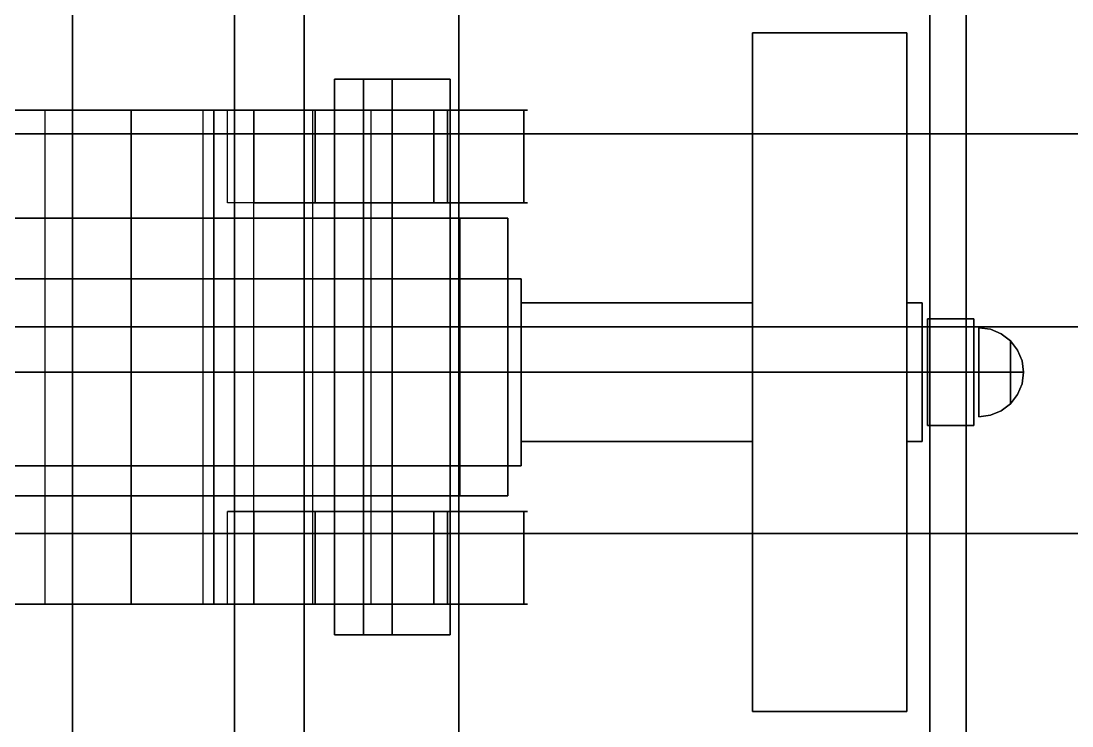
# Model space of a CAD drawing. Extents: x -1 to 1387, y -679 to 1.
# Drawn here: x 1202.5 to 1270.5, y -407.2 to -361.5 of the extents above; entities that cross this region are included whole.
import ezdxf

# ---------------------------------------------------------------- set-up
doc = ezdxf.new("R2010")
doc.units = 0
for name, color, linetype in [('PQ_200_2D', 1, 'Continuous'), ('PQ_200_3D', 1, 'Continuous'), ('PQ_204_3D', 7, 'Continuous'), ('PQ_BLUE_3D', 5, 'Continuous')]:
    doc.layers.add(name, color=color, linetype=linetype)

msp = doc.modelspace()

# ---------------------------------------------------------------- linework, layer by layer
at = {"layer": 'PQ_200_2D'}
msp.add_lwpolyline([(679.196, -87.592), (77.931, -87.592, 0.414214), (0, -165.522), (0, -535.155, 0.414214), (77.931, -613.086), (787.266, -613.086, 0.118341), (809.037, -607.86), (844.02, -590.038), (1263.691, -590.038), (1263.691, -224.719), (901.447, -224.401, -0.152922), (873.346, -199.484), (831.241, -126.557), (813.31, -92.171)], format="xyb", dxfattribs=at)
at = {"layer": 'PQ_200_3D', "extrusion": (0, -1, 0)}
for centre in [(1226.513, 804.824, 365.259), (1226.513, 804.824, 401.259)]:
    msp.add_circle(centre, 3.746, dxfattribs=at)
at = {"layer": 'PQ_200_3D'}
for points in [[(963.981, -224.719, 898.837), (1263.691, -224.719, 898.837), (1263.691, -589.719, 898.837), (963.981, -589.719, 898.837)], [(1263.691, -224.719, 848.886), (963.981, -224.719, 848.886), (963.981, -589.719, 848.886), (1263.691, -589.719, 848.886)], [(1263.691, -224.719, 898.837), (1263.691, -224.719, 848.886), (1263.691, -589.719, 848.886), (1263.691, -589.719, 898.837)], [(1224.64, -365.259, 801.58), (1226.513, -365.259, 801.078), (1226.513, -401.259, 801.078), (1224.64, -401.259, 801.58)], [(1163.853, -367.259, 756.879), (1204.002, -367.259, 756.879), (1204.002, -399.259, 756.879), (1163.853, -399.259, 756.879)], [(1163.853, -367.259, 756.879), (1163.853, -367.259, 764.871), (1201.702, -367.259, 764.871), (1204.002, -367.259, 756.879)], [(1217.556, -367.259, 786.849), (1225.117, -367.259, 784.188), (1221.371, -367.259, 770.207), (1214.247, -367.259, 774.496)], [(1217.556, -367.259, 786.849), (1214.247, -367.259, 774.496), (1214.247, -399.259, 774.496), (1217.556, -399.259, 786.849)], [(1217.556, -367.259, 786.849), (1217.556, -373.259, 786.849), (1215.846, -373.259, 792.047), (1215.846, -367.259, 792.047)], [(1215.846, -367.259, 792.047), (1221.529, -367.259, 813.256), (1221.529, -373.259, 813.256), (1215.846, -373.259, 792.047)], [(1225.117, -399.259, 784.188), (1221.371, -399.259, 770.207), (1221.371, -367.259, 770.207), (1225.117, -367.259, 784.188)], [(1225.117, -367.259, 784.188), (1225.117, -373.259, 784.188), (1229.197, -373.259, 787.834), (1229.197, -367.259, 787.834)], [(1229.197, -367.259, 787.834), (1229.197, -373.259, 787.834), (1235.039, -373.259, 809.636), (1235.039, -367.259, 809.636)], [(1217.556, -373.259, 786.849), (1225.117, -373.259, 784.188), (1225.117, -393.259, 784.188), (1217.556, -393.259, 786.849)], [(1233.992, -374.259, 809.54), (1123.026, -374.259, 836.582), (1123.026, -392.259, 836.582), (1233.992, -392.259, 809.54)], [(1189.02, -374.259, 808.16), (1230.888, -374.259, 797.957), (1230.888, -392.259, 797.957), (1189.02, -392.259, 808.16)], [(1230.888, -374.259, 797.957), (1233.992, -374.259, 809.54), (1233.992, -392.259, 809.54), (1230.888, -392.259, 797.957)], [(1234.863, -384.242, 746.485), (1196.821, -384.242, 746.485), (1196.821, -378.187, 742.988), (1234.863, -378.187, 742.988)], [(1234.863, -378.187, 742.988), (1196.821, -378.187, 742.988), (1196.821, -378.187, 735.996), (1234.863, -378.187, 735.996)], [(1234.863, -378.187, 735.996), (1196.821, -378.187, 735.996), (1196.821, -384.242, 732.5), (1234.863, -384.242, 732.5)], [(1234.863, -384.242, 739.492), (1234.863, -384.242, 746.485), (1234.863, -378.187, 742.988), (1234.863, -384.243, 739.492)], [(1234.863, -384.243, 739.492), (1234.863, -378.187, 742.988), (1234.863, -378.187, 735.996), (1234.863, -384.243, 739.492)], [(1234.863, -384.243, 739.492), (1234.863, -378.187, 735.996), (1234.863, -384.242, 732.5), (1234.863, -384.242, 739.493)], [(1234.863, -384.242, 732.5), (1196.821, -384.242, 732.5), (1196.821, -390.298, 735.996), (1234.863, -390.298, 735.996)], [(1234.863, -390.298, 742.988), (1196.821, -390.298, 742.988), (1196.821, -384.242, 746.485), (1234.863, -384.242, 746.485)], [(1234.863, -384.242, 739.493), (1234.863, -384.242, 732.5), (1234.863, -390.298, 735.996), (1234.863, -384.242, 739.492)], [(1234.863, -384.242, 739.492), (1234.863, -390.298, 735.996), (1234.863, -390.298, 742.988), (1234.863, -384.242, 739.492)], [(1234.863, -384.242, 739.492), (1234.863, -390.298, 742.988), (1234.863, -384.242, 746.485), (1234.863, -384.242, 739.492)], [(1234.863, -390.298, 735.996), (1196.821, -390.298, 735.996), (1196.821, -390.298, 742.988), (1234.863, -390.298, 742.988)], [(1217.556, -393.259, 786.849), (1217.556, -399.259, 786.849), (1215.846, -399.259, 792.047), (1215.846, -393.259, 792.047)], [(1215.846, -393.259, 792.047), (1221.529, -393.259, 813.256), (1221.529, -399.259, 813.256), (1215.846, -399.259, 792.047)], [(1225.117, -393.259, 784.188), (1225.117, -399.259, 784.188), (1229.197, -399.259, 787.834), (1229.197, -393.259, 787.834)], [(1229.197, -393.259, 787.834), (1229.197, -399.259, 787.834), (1235.039, -399.259, 809.636), (1235.039, -393.259, 809.636)], [(1163.853, -399.259, 756.879), (1163.853, -399.259, 764.871), (1201.702, -399.259, 764.871), (1204.002, -399.259, 756.879)], [(1217.556, -399.259, 786.849), (1225.117, -399.259, 784.188), (1221.371, -399.259, 770.207), (1214.247, -399.259, 774.496)]]:
    msp.add_3dface(points, dxfattribs=at)
for points, invisible_edges in [([(1223.269, -365.259, 806.697), (1222.767, -365.259, 804.824), (1222.767, -401.259, 804.824), (1223.269, -401.259, 806.697)], 8), ([(1222.767, -365.259, 804.824), (1223.269, -365.259, 802.951), (1223.269, -401.259, 802.951), (1222.767, -401.259, 804.824)], 2), ([(1223.269, -365.259, 806.697), (1222.767, -365.259, 804.824), (1226.513, -365.259, 804.824)], 15), ([(1222.767, -365.259, 804.824), (1223.269, -365.259, 802.951), (1226.513, -365.259, 804.824)], 15), ([(1224.64, -365.259, 808.069), (1223.269, -365.259, 806.697), (1223.269, -401.259, 806.697), (1224.64, -401.259, 808.069)], 10), ([(1223.269, -365.259, 802.951), (1224.64, -365.259, 801.58), (1224.64, -401.259, 801.58), (1223.269, -401.259, 802.951)], 8), ([(1224.64, -365.259, 808.069), (1223.269, -365.259, 806.697), (1226.513, -365.259, 804.824)], 15), ([(1223.269, -365.259, 802.951), (1224.64, -365.259, 801.58), (1226.513, -365.259, 804.824)], 15), ([(1226.513, -365.259, 808.57), (1224.64, -365.259, 808.069), (1224.64, -401.259, 808.069), (1226.513, -401.259, 808.57)], 2), ([(1226.513, -365.259, 808.57), (1224.64, -365.259, 808.069), (1226.513, -365.259, 804.824)], 15), ([(1224.64, -365.259, 801.58), (1226.513, -365.259, 801.078), (1226.513, -365.259, 804.824)], 15), ([(1228.386, -365.259, 808.069), (1226.513, -365.259, 808.57), (1226.513, -401.259, 808.57), (1228.386, -401.259, 808.069)], 8), ([(1226.513, -365.259, 801.078), (1228.386, -365.259, 801.58), (1228.386, -401.259, 801.58), (1226.513, -401.259, 801.078)], 2), ([(1230.259, -365.259, 804.824), (1229.757, -365.259, 806.697), (1226.513, -365.259, 804.824)], 15), ([(1229.757, -365.259, 806.697), (1228.386, -365.259, 808.069), (1226.513, -365.259, 804.824)], 15), ([(1228.386, -365.259, 808.069), (1226.513, -365.259, 808.57), (1226.513, -365.259, 804.824)], 15), ([(1226.513, -365.259, 801.078), (1228.386, -365.259, 801.58), (1226.513, -365.259, 804.824)], 15), ([(1228.386, -365.259, 801.58), (1229.757, -365.259, 802.951), (1226.513, -365.259, 804.824)], 15), ([(1229.757, -365.259, 802.951), (1230.259, -365.259, 804.824), (1226.513, -365.259, 804.824)], 15), ([(1229.757, -365.259, 806.697), (1228.386, -365.259, 808.069), (1228.386, -401.259, 808.069), (1229.757, -401.259, 806.697)], 10), ([(1228.386, -365.259, 801.58), (1229.757, -365.259, 802.951), (1229.757, -401.259, 802.951), (1228.386, -401.259, 801.58)], 10), ([(1230.259, -365.259, 804.824), (1229.757, -365.259, 806.697), (1229.757, -401.259, 806.697), (1230.259, -401.259, 804.824)], 2), ([(1229.757, -365.259, 802.951), (1230.259, -365.259, 804.824), (1230.259, -401.259, 804.824), (1229.757, -401.259, 802.951)], 8), ([(1201.702, -367.259, 764.871), (1203.116, -367.259, 764.948), (1205.959, -367.259, 756.985), (1204.002, -367.259, 756.879)], 2), ([(1201.702, -367.259, 764.871), (1203.116, -367.259, 764.948), (1203.116, -399.259, 764.948), (1201.702, -399.259, 764.871)], 2), ([(1203.116, -367.259, 764.948), (1204.513, -367.259, 765.178), (1207.894, -367.259, 757.305), (1205.959, -367.259, 756.985)], 10), ([(1203.116, -367.259, 764.948), (1204.513, -367.259, 765.178), (1204.513, -399.259, 765.178), (1203.116, -399.259, 764.948)], 10), ([(1204.002, -399.259, 756.879), (1205.959, -399.259, 756.985), (1205.959, -367.259, 756.985), (1204.002, -367.259, 756.879)], 2), ([(1204.513, -367.259, 765.178), (1205.877, -367.259, 765.56), (1209.782, -367.259, 757.833), (1207.894, -367.259, 757.305)], 10), ([(1204.513, -367.259, 765.178), (1205.877, -367.259, 765.56), (1205.877, -399.259, 765.56), (1204.513, -399.259, 765.178)], 10), ([(1205.877, -367.259, 765.56), (1207.191, -367.259, 766.087), (1211.601, -367.259, 758.563), (1209.782, -367.259, 757.833)], 10), ([(1205.877, -367.259, 765.56), (1207.191, -367.259, 766.087), (1207.191, -399.259, 766.087), (1205.877, -399.259, 765.56)], 10), ([(1205.959, -399.259, 756.985), (1207.894, -399.259, 757.305), (1207.894, -367.259, 757.305), (1205.959, -367.259, 756.985)], 10), ([(1207.191, -367.259, 766.087), (1208.439, -367.259, 766.755), (1213.33, -367.259, 759.488), (1211.601, -367.259, 758.563)], 10), ([(1207.191, -367.259, 766.087), (1208.439, -367.259, 766.755), (1208.439, -399.259, 766.755), (1207.191, -399.259, 766.087)], 10), ([(1207.894, -399.259, 757.305), (1209.782, -399.259, 757.833), (1209.782, -367.259, 757.833), (1207.894, -367.259, 757.305)], 10), ([(1208.439, -367.259, 766.755), (1209.608, -367.259, 767.554), (1214.948, -367.259, 760.595), (1213.33, -367.259, 759.488)], 8), ([(1208.439, -367.259, 766.755), (1209.608, -367.259, 767.554), (1209.608, -399.259, 767.554), (1208.439, -399.259, 766.755)], 8), ([(1209.608, -367.259, 767.554), (1210.683, -367.259, 768.476), (1216.437, -367.259, 761.871), (1214.948, -367.259, 760.595)], 2), ([(1209.608, -367.259, 767.554), (1210.683, -367.259, 768.476), (1210.683, -399.259, 768.476), (1209.608, -399.259, 767.554)], 2), ([(1209.782, -399.259, 757.833), (1211.601, -399.259, 758.563), (1211.601, -367.259, 758.563), (1209.782, -367.259, 757.833)], 10), ([(1210.683, -367.259, 768.476), (1211.651, -367.259, 769.51), (1217.777, -367.259, 763.302), (1216.437, -367.259, 761.871)], 10), ([(1210.683, -367.259, 768.476), (1211.651, -367.259, 769.51), (1211.651, -399.259, 769.51), (1210.683, -399.259, 768.476)], 10), ([(1211.601, -399.259, 758.563), (1213.33, -399.259, 759.488), (1213.33, -367.259, 759.488), (1211.601, -367.259, 758.563)], 10), ([(1211.651, -367.259, 769.51), (1212.5, -367.259, 770.643), (1218.953, -367.259, 764.87), (1217.777, -367.259, 763.302)], 10), ([(1211.651, -367.259, 769.51), (1212.5, -367.259, 770.643), (1212.5, -399.259, 770.643), (1211.651, -399.259, 769.51)], 10), ([(1212.5, -367.259, 770.643), (1213.222, -367.259, 771.861), (1219.952, -367.259, 766.558), (1218.953, -367.259, 764.87)], 10), ([(1212.5, -367.259, 770.643), (1213.222, -367.259, 771.861), (1213.222, -399.259, 771.861), (1212.5, -399.259, 770.643)], 10), ([(1213.222, -367.259, 771.861), (1213.806, -367.259, 773.151), (1220.761, -367.259, 768.343), (1219.952, -367.259, 766.558)], 10), ([(1213.222, -367.259, 771.861), (1213.806, -367.259, 773.151), (1213.806, -399.259, 773.151), (1213.222, -399.259, 771.861)], 10), ([(1213.33, -399.259, 759.488), (1214.948, -399.259, 760.595), (1214.948, -367.259, 760.595), (1213.33, -367.259, 759.488)], 8), ([(1213.806, -367.259, 773.151), (1214.247, -367.259, 774.496), (1221.371, -367.259, 770.207), (1220.761, -367.259, 768.343)], 8), ([(1213.806, -367.259, 773.151), (1214.247, -367.259, 774.496), (1214.247, -399.259, 774.496), (1213.806, -399.259, 773.151)], 8), ([(1214.948, -399.259, 760.595), (1216.437, -399.259, 761.871), (1216.437, -367.259, 761.871), (1214.948, -367.259, 760.595)], 2), ([(1215.846, -367.259, 792.047), (1229.197, -367.259, 787.834), (1225.117, -367.259, 784.188), (1217.556, -367.259, 786.849)], 1), ([(1215.846, -367.259, 792.047), (1229.197, -367.259, 787.834), (1235.039, -367.259, 809.636), (1221.529, -367.259, 813.256)], 5), ([(1216.437, -399.259, 761.871), (1217.777, -399.259, 763.302), (1217.777, -367.259, 763.302), (1216.437, -367.259, 761.871)], 10), ([(1217.777, -399.259, 763.302), (1218.953, -399.259, 764.87), (1218.953, -367.259, 764.87), (1217.777, -367.259, 763.302)], 10), ([(1218.953, -399.259, 764.87), (1219.952, -399.259, 766.558), (1219.952, -367.259, 766.558), (1218.953, -367.259, 764.87)], 10), ([(1219.952, -399.259, 766.558), (1220.761, -399.259, 768.343), (1220.761, -367.259, 768.343), (1219.952, -367.259, 766.558)], 10), ([(1220.761, -399.259, 768.343), (1221.371, -399.259, 770.207), (1221.371, -367.259, 770.207), (1220.761, -367.259, 768.343)], 8), ([(1222.228, -373.259, 814.942), (1221.529, -373.259, 813.256), (1221.529, -367.259, 813.256), (1222.228, -367.259, 814.942)], 8), ([(1221.529, -367.259, 813.256), (1222.228, -367.259, 814.942), (1228.284, -367.259, 811.446)], 10), ([(1223.339, -373.259, 816.391), (1222.228, -373.259, 814.942), (1222.228, -367.259, 814.942), (1223.339, -367.259, 816.391)], 10), ([(1222.228, -367.259, 814.942), (1223.339, -367.259, 816.391), (1228.284, -367.259, 811.446)], 10), ([(1224.788, -373.259, 817.502), (1223.339, -373.259, 816.391), (1223.339, -367.259, 816.391), (1224.788, -367.259, 817.502)], 10), ([(1223.339, -367.259, 816.391), (1224.788, -367.259, 817.502), (1228.284, -367.259, 811.446)], 10), ([(1226.474, -373.259, 818.201), (1224.788, -373.259, 817.502), (1224.788, -367.259, 817.502), (1226.474, -367.259, 818.201)], 10), ([(1224.788, -367.259, 817.502), (1226.474, -367.259, 818.201), (1228.284, -367.259, 811.446)], 10), ([(1228.284, -373.259, 818.439), (1226.474, -373.259, 818.201), (1226.474, -367.259, 818.201), (1228.284, -367.259, 818.439)], 10), ([(1226.474, -367.259, 818.201), (1228.284, -367.259, 818.439), (1228.284, -367.259, 811.446)], 10), ([(1230.094, -373.259, 818.201), (1228.284, -373.259, 818.439), (1228.284, -367.259, 818.439), (1230.094, -367.259, 818.201)], 2), ([(1228.284, -367.259, 818.439), (1230.094, -367.259, 818.201), (1228.284, -367.259, 811.446)], 10), ([(1230.094, -367.259, 818.201), (1231.781, -367.259, 817.502), (1228.284, -367.259, 811.446)], 10), ([(1231.781, -367.259, 817.502), (1233.229, -367.259, 816.391), (1228.284, -367.259, 811.446)], 10), ([(1233.229, -367.259, 816.391), (1234.34, -367.259, 814.942), (1228.284, -367.259, 811.446)], 10), ([(1234.34, -367.259, 814.942), (1235.039, -367.259, 813.256), (1228.284, -367.259, 811.446)], 10), ([(1235.039, -367.259, 813.256), (1235.277, -367.259, 811.446), (1228.284, -367.259, 811.446)], 10), ([(1235.277, -367.259, 811.446), (1235.039, -367.259, 809.636), (1228.284, -367.259, 811.446)], 10), ([(1231.781, -373.259, 817.502), (1230.094, -373.259, 818.201), (1230.094, -367.259, 818.201), (1231.781, -367.259, 817.502)], 8), ([(1233.229, -373.259, 816.391), (1231.781, -373.259, 817.502), (1231.781, -367.259, 817.502), (1233.229, -367.259, 816.391)], 10), ([(1234.34, -373.259, 814.942), (1233.229, -373.259, 816.391), (1233.229, -367.259, 816.391), (1234.34, -367.259, 814.942)], 10), ([(1235.039, -373.259, 813.256), (1234.34, -373.259, 814.942), (1234.34, -367.259, 814.942), (1235.039, -367.259, 813.256)], 10), ([(1235.039, -373.259, 809.636), (1235.277, -373.259, 811.446), (1235.277, -367.259, 811.446), (1235.039, -367.259, 809.636)], 2), ([(1235.277, -373.259, 811.446), (1235.039, -373.259, 813.256), (1235.039, -367.259, 813.256), (1235.277, -367.259, 811.446)], 10), ([(1215.846, -373.259, 792.047), (1229.197, -373.259, 787.834), (1225.117, -373.259, 784.188), (1217.556, -373.259, 786.849)], 1), ([(1215.846, -373.259, 792.047), (1229.197, -373.259, 787.834), (1235.039, -373.259, 809.636), (1221.529, -373.259, 813.256)], 5), ([(1221.529, -373.259, 813.256), (1222.228, -373.259, 814.942), (1228.284, -373.259, 811.446)], 10), ([(1222.228, -373.259, 814.942), (1223.339, -373.259, 816.391), (1228.284, -373.259, 811.446)], 10), ([(1223.339, -373.259, 816.391), (1224.788, -373.259, 817.502), (1228.284, -373.259, 811.446)], 10), ([(1224.788, -373.259, 817.502), (1226.474, -373.259, 818.201), (1228.284, -373.259, 811.446)], 10), ([(1226.474, -373.259, 818.201), (1228.284, -373.259, 818.439), (1228.284, -373.259, 811.446)], 10), ([(1228.284, -373.259, 818.439), (1230.094, -373.259, 818.201), (1228.284, -373.259, 811.446)], 10), ([(1230.094, -373.259, 818.201), (1231.781, -373.259, 817.502), (1228.284, -373.259, 811.446)], 10), ([(1231.781, -373.259, 817.502), (1233.229, -373.259, 816.391), (1228.284, -373.259, 811.446)], 10), ([(1233.229, -373.259, 816.391), (1234.34, -373.259, 814.942), (1228.284, -373.259, 811.446)], 10), ([(1234.34, -373.259, 814.942), (1235.039, -373.259, 813.256), (1228.284, -373.259, 811.446)], 10), ([(1235.039, -373.259, 813.256), (1235.277, -373.259, 811.446), (1228.284, -373.259, 811.446)], 10), ([(1235.277, -373.259, 811.446), (1235.039, -373.259, 809.636), (1228.284, -373.259, 811.446)], 10), ([(1123.026, -374.259, 836.582), (1181.502, -374.259, 809.992), (1230.888, -374.259, 797.957), (1233.992, -374.259, 809.54)], 15), ([(1234.863, -384.243, 739.492), (1234.863, -380.349, 741.74), (1234.863, -379.747, 739.492), (1234.863, -384.243, 739.492)], 15), ([(1234.863, -384.243, 739.492), (1234.863, -379.747, 739.492), (1234.863, -380.349, 737.244), (1234.863, -384.243, 739.492)], 15), ([(1234.863, -384.242, 739.492), (1234.863, -381.995, 743.385), (1234.863, -380.349, 741.74), (1234.863, -384.243, 739.492)], 15), ([(1234.863, -384.243, 739.492), (1234.863, -380.349, 737.244), (1234.863, -381.995, 735.599), (1234.863, -384.242, 739.493)], 15), ([(1234.863, -384.242, 739.492), (1234.863, -384.242, 743.988), (1234.863, -381.995, 743.385), (1234.863, -384.242, 739.492)], 15), ([(1234.863, -384.242, 739.493), (1234.863, -381.995, 735.599), (1234.863, -384.242, 734.997), (1234.863, -384.242, 739.493)], 15), ([(1234.863, -384.242, 739.493), (1234.863, -384.242, 734.997), (1234.863, -386.49, 735.599), (1234.863, -384.242, 739.493)], 15), ([(1234.863, -384.242, 739.493), (1234.863, -386.49, 735.599), (1234.863, -388.136, 737.244), (1234.863, -384.242, 739.492)], 15), ([(1234.863, -384.242, 739.492), (1234.863, -388.136, 737.244), (1234.863, -388.738, 739.492), (1234.863, -384.242, 739.492)], 15), ([(1234.863, -384.242, 739.492), (1234.863, -388.738, 739.492), (1234.863, -388.136, 741.74), (1234.863, -384.242, 739.492)], 15), ([(1234.863, -384.242, 739.492), (1234.863, -388.136, 741.74), (1234.863, -386.49, 743.385), (1234.863, -384.242, 739.492)], 15), ([(1234.863, -384.242, 739.492), (1234.863, -386.49, 743.385), (1234.863, -384.242, 743.988), (1234.863, -384.242, 739.492)], 15), ([(1123.026, -392.259, 836.582), (1181.502, -392.259, 809.992), (1230.888, -392.259, 797.957), (1233.992, -392.259, 809.54)], 15), ([(1215.846, -393.259, 792.047), (1229.197, -393.259, 787.834), (1225.117, -393.259, 784.188), (1217.556, -393.259, 786.849)], 1), ([(1215.846, -393.259, 792.047), (1229.197, -393.259, 787.834), (1235.039, -393.259, 809.636), (1221.529, -393.259, 813.256)], 5), ([(1222.228, -399.259, 814.942), (1221.529, -399.259, 813.256), (1221.529, -393.259, 813.256), (1222.228, -393.259, 814.942)], 8), ([(1221.529, -393.259, 813.256), (1222.228, -393.259, 814.942), (1228.284, -393.259, 811.446)], 10), ([(1223.339, -399.259, 816.391), (1222.228, -399.259, 814.942), (1222.228, -393.259, 814.942), (1223.339, -393.259, 816.391)], 10), ([(1222.228, -393.259, 814.942), (1223.339, -393.259, 816.391), (1228.284, -393.259, 811.446)], 10), ([(1224.788, -399.259, 817.502), (1223.339, -399.259, 816.391), (1223.339, -393.259, 816.391), (1224.788, -393.259, 817.502)], 10), ([(1223.339, -393.259, 816.391), (1224.788, -393.259, 817.502), (1228.284, -393.259, 811.446)], 10), ([(1226.474, -399.259, 818.201), (1224.788, -399.259, 817.502), (1224.788, -393.259, 817.502), (1226.474, -393.259, 818.201)], 10), ([(1224.788, -393.259, 817.502), (1226.474, -393.259, 818.201), (1228.284, -393.259, 811.446)], 10), ([(1228.284, -399.259, 818.439), (1226.474, -399.259, 818.201), (1226.474, -393.259, 818.201), (1228.284, -393.259, 818.439)], 10), ([(1226.474, -393.259, 818.201), (1228.284, -393.259, 818.439), (1228.284, -393.259, 811.446)], 10), ([(1230.094, -399.259, 818.201), (1228.284, -399.259, 818.439), (1228.284, -393.259, 818.439), (1230.094, -393.259, 818.201)], 2), ([(1228.284, -393.259, 818.439), (1230.094, -393.259, 818.201), (1228.284, -393.259, 811.446)], 10), ([(1230.094, -393.259, 818.201), (1231.781, -393.259, 817.502), (1228.284, -393.259, 811.446)], 10), ([(1231.781, -393.259, 817.502), (1233.229, -393.259, 816.391), (1228.284, -393.259, 811.446)], 10), ([(1233.229, -393.259, 816.391), (1234.34, -393.259, 814.942), (1228.284, -393.259, 811.446)], 10), ([(1234.34, -393.259, 814.942), (1235.039, -393.259, 813.256), (1228.284, -393.259, 811.446)], 10), ([(1235.039, -393.259, 813.256), (1235.277, -393.259, 811.446), (1228.284, -393.259, 811.446)], 10), ([(1235.277, -393.259, 811.446), (1235.039, -393.259, 809.636), (1228.284, -393.259, 811.446)], 10), ([(1231.781, -399.259, 817.502), (1230.094, -399.259, 818.201), (1230.094, -393.259, 818.201), (1231.781, -393.259, 817.502)], 8), ([(1233.229, -399.259, 816.391), (1231.781, -399.259, 817.502), (1231.781, -393.259, 817.502), (1233.229, -393.259, 816.391)], 10), ([(1234.34, -399.259, 814.942), (1233.229, -399.259, 816.391), (1233.229, -393.259, 816.391), (1234.34, -393.259, 814.942)], 10), ([(1235.039, -399.259, 813.256), (1234.34, -399.259, 814.942), (1234.34, -393.259, 814.942), (1235.039, -393.259, 813.256)], 10), ([(1235.039, -399.259, 809.636), (1235.277, -399.259, 811.446), (1235.277, -393.259, 811.446), (1235.039, -393.259, 809.636)], 2), ([(1235.277, -399.259, 811.446), (1235.039, -399.259, 813.256), (1235.039, -393.259, 813.256), (1235.277, -393.259, 811.446)], 10), ([(1201.702, -399.259, 764.871), (1203.116, -399.259, 764.948), (1205.959, -399.259, 756.985), (1204.002, -399.259, 756.879)], 2), ([(1203.116, -399.259, 764.948), (1204.513, -399.259, 765.178), (1207.894, -399.259, 757.305), (1205.959, -399.259, 756.985)], 10), ([(1204.513, -399.259, 765.178), (1205.877, -399.259, 765.56), (1209.782, -399.259, 757.833), (1207.894, -399.259, 757.305)], 10), ([(1205.877, -399.259, 765.56), (1207.191, -399.259, 766.087), (1211.601, -399.259, 758.563), (1209.782, -399.259, 757.833)], 10), ([(1207.191, -399.259, 766.087), (1208.439, -399.259, 766.755), (1213.33, -399.259, 759.488), (1211.601, -399.259, 758.563)], 10), ([(1208.439, -399.259, 766.755), (1209.608, -399.259, 767.554), (1214.948, -399.259, 760.595), (1213.33, -399.259, 759.488)], 8), ([(1209.608, -399.259, 767.554), (1210.683, -399.259, 768.476), (1216.437, -399.259, 761.871), (1214.948, -399.259, 760.595)], 2), ([(1210.683, -399.259, 768.476), (1211.651, -399.259, 769.51), (1217.777, -399.259, 763.302), (1216.437, -399.259, 761.871)], 10), ([(1211.651, -399.259, 769.51), (1212.5, -399.259, 770.643), (1218.953, -399.259, 764.87), (1217.777, -399.259, 763.302)], 10), ([(1212.5, -399.259, 770.643), (1213.222, -399.259, 771.861), (1219.952, -399.259, 766.558), (1218.953, -399.259, 764.87)], 10), ([(1213.222, -399.259, 771.861), (1213.806, -399.259, 773.151), (1220.761, -399.259, 768.343), (1219.952, -399.259, 766.558)], 10), ([(1213.806, -399.259, 773.151), (1214.247, -399.259, 774.496), (1221.371, -399.259, 770.207), (1220.761, -399.259, 768.343)], 8), ([(1215.846, -399.259, 792.047), (1229.197, -399.259, 787.834), (1225.117, -399.259, 784.188), (1217.556, -399.259, 786.849)], 1), ([(1215.846, -399.259, 792.047), (1229.197, -399.259, 787.834), (1235.039, -399.259, 809.636), (1221.529, -399.259, 813.256)], 5), ([(1221.529, -399.259, 813.256), (1222.228, -399.259, 814.942), (1228.284, -399.259, 811.446)], 10), ([(1222.228, -399.259, 814.942), (1223.339, -399.259, 816.391), (1228.284, -399.259, 811.446)], 10), ([(1223.339, -399.259, 816.391), (1224.788, -399.259, 817.502), (1228.284, -399.259, 811.446)], 10), ([(1224.788, -399.259, 817.502), (1226.474, -399.259, 818.201), (1228.284, -399.259, 811.446)], 10), ([(1226.474, -399.259, 818.201), (1228.284, -399.259, 818.439), (1228.284, -399.259, 811.446)], 10), ([(1228.284, -399.259, 818.439), (1230.094, -399.259, 818.201), (1228.284, -399.259, 811.446)], 10), ([(1230.094, -399.259, 818.201), (1231.781, -399.259, 817.502), (1228.284, -399.259, 811.446)], 10), ([(1231.781, -399.259, 817.502), (1233.229, -399.259, 816.391), (1228.284, -399.259, 811.446)], 10), ([(1233.229, -399.259, 816.391), (1234.34, -399.259, 814.942), (1228.284, -399.259, 811.446)], 10), ([(1234.34, -399.259, 814.942), (1235.039, -399.259, 813.256), (1228.284, -399.259, 811.446)], 10), ([(1235.039, -399.259, 813.256), (1235.277, -399.259, 811.446), (1228.284, -399.259, 811.446)], 10), ([(1235.277, -399.259, 811.446), (1235.039, -399.259, 809.636), (1228.284, -399.259, 811.446)], 10), ([(1223.269, -401.259, 806.697), (1222.767, -401.259, 804.824), (1226.513, -401.259, 804.824)], 15), ([(1222.767, -401.259, 804.824), (1223.269, -401.259, 802.951), (1226.513, -401.259, 804.824)], 15), ([(1224.64, -401.259, 808.069), (1223.269, -401.259, 806.697), (1226.513, -401.259, 804.824)], 15), ([(1223.269, -401.259, 802.951), (1224.64, -401.259, 801.58), (1226.513, -401.259, 804.824)], 15), ([(1226.513, -401.259, 808.57), (1224.64, -401.259, 808.069), (1226.513, -401.259, 804.824)], 15), ([(1224.64, -401.259, 801.58), (1226.513, -401.259, 801.078), (1226.513, -401.259, 804.824)], 15), ([(1230.259, -401.259, 804.824), (1229.757, -401.259, 806.697), (1226.513, -401.259, 804.824)], 15), ([(1229.757, -401.259, 806.697), (1228.386, -401.259, 808.069), (1226.513, -401.259, 804.824)], 15), ([(1228.386, -401.259, 808.069), (1226.513, -401.259, 808.57), (1226.513, -401.259, 804.824)], 15), ([(1226.513, -401.259, 801.078), (1228.386, -401.259, 801.58), (1226.513, -401.259, 804.824)], 15), ([(1228.386, -401.259, 801.58), (1229.757, -401.259, 802.951), (1226.513, -401.259, 804.824)], 15), ([(1229.757, -401.259, 802.951), (1230.259, -401.259, 804.824), (1226.513, -401.259, 804.824)], 15)]:
    msp.add_3dface(points, dxfattribs=dict(at, invisible_edges=invisible_edges))
at = {"layer": 'PQ_204_3D'}
for points, invisible_edges in [([(1249.848, -380.349, 741.74), (1249.848, -365.209, 750.481), (1249.848, -362.264, 739.492), (1249.848, -379.747, 739.492)], 15), ([(1249.848, -365.209, 750.481), (1259.839, -365.209, 750.481), (1259.839, -362.264, 739.492), (1249.848, -362.264, 739.492)], 1), ([(1249.848, -379.747, 739.492), (1249.848, -362.264, 739.492), (1249.848, -365.209, 728.503), (1249.848, -380.349, 737.244)], 15), ([(1249.848, -362.264, 739.492), (1259.839, -362.264, 739.492), (1259.839, -365.209, 728.503), (1249.848, -365.209, 728.503)], 4), ([(1259.839, -365.209, 750.481), (1259.839, -380.349, 741.74), (1259.839, -379.747, 739.492), (1259.839, -362.264, 739.492)], 15), ([(1259.839, -362.264, 739.492), (1259.839, -379.747, 739.492), (1259.839, -380.349, 737.244), (1259.839, -365.209, 728.503)], 15), ([(1249.848, -381.995, 743.385), (1249.848, -373.253, 758.526), (1249.848, -365.209, 750.481), (1249.848, -380.349, 741.74)], 15), ([(1249.848, -373.253, 758.526), (1259.839, -373.253, 758.526), (1259.839, -365.209, 750.481), (1249.848, -365.209, 750.481)], 5), ([(1249.848, -365.209, 728.503), (1259.839, -365.209, 728.503), (1259.839, -373.253, 720.459), (1249.848, -373.253, 720.459)], 5), ([(1259.839, -373.253, 758.526), (1259.839, -381.995, 743.385), (1259.839, -380.349, 741.74), (1259.839, -365.209, 750.481)], 15), ([(1259.839, -365.209, 728.503), (1259.839, -380.349, 737.244), (1259.839, -381.995, 735.599), (1259.839, -373.253, 720.459)], 15), ([(1249.848, -384.242, 743.988), (1249.848, -384.242, 761.47), (1249.848, -373.253, 758.526), (1249.848, -381.995, 743.385)], 15), ([(1249.848, -384.242, 761.47), (1259.839, -384.242, 761.47), (1259.839, -373.253, 758.526), (1249.848, -373.253, 758.526)], 4), ([(1249.848, -381.995, 735.599), (1249.848, -373.253, 720.459), (1249.848, -384.242, 717.514), (1249.848, -384.242, 734.997)], 15), ([(1249.848, -373.253, 720.459), (1259.839, -373.253, 720.459), (1259.839, -384.242, 717.514), (1249.848, -384.242, 717.514)], 1), ([(1259.839, -373.253, 720.459), (1259.839, -381.995, 735.599), (1259.839, -384.242, 734.997), (1259.839, -384.242, 717.514)], 15), ([(1234.863, -380.349, 741.74), (1249.848, -380.349, 741.74), (1249.848, -379.747, 739.492), (1234.863, -379.747, 739.492)], 1), ([(1234.863, -379.747, 739.492), (1249.848, -379.747, 739.492), (1249.848, -380.349, 737.244), (1234.863, -380.349, 737.244)], 4), ([(1259.839, -380.349, 741.74), (1260.838, -380.349, 741.74), (1260.838, -379.747, 739.492), (1259.839, -379.747, 739.492)], 1), ([(1259.839, -379.747, 739.492), (1260.838, -379.747, 739.492), (1260.838, -380.349, 737.244), (1259.839, -380.349, 737.244)], 4), ([(1260.838, -380.349, 741.74), (1260.838, -384.242, 739.492), (1260.838, -384.242, 739.492), (1260.838, -379.747, 739.492)], 15), ([(1260.838, -379.747, 739.492), (1260.838, -384.242, 739.492), (1260.838, -384.242, 739.492), (1260.838, -380.349, 737.244)], 15), ([(1234.863, -381.995, 743.385), (1249.848, -381.995, 743.385), (1249.848, -380.349, 741.74), (1234.863, -380.349, 741.74)], 5), ([(1234.863, -380.349, 737.244), (1249.848, -380.349, 737.244), (1249.848, -381.995, 735.599), (1234.863, -381.995, 735.599)], 5), ([(1259.839, -381.995, 743.385), (1260.838, -381.995, 743.385), (1260.838, -380.349, 741.74), (1259.839, -380.349, 741.74)], 5), ([(1259.839, -380.349, 737.244), (1260.838, -380.349, 737.244), (1260.838, -381.995, 735.599), (1259.839, -381.995, 735.599)], 5), ([(1260.838, -381.995, 743.385), (1260.838, -384.242, 739.492), (1260.838, -384.242, 739.492), (1260.838, -380.349, 741.74)], 15), ([(1260.838, -380.349, 737.244), (1260.838, -384.242, 739.492), (1260.838, -384.242, 739.492), (1260.838, -381.995, 735.599)], 15), ([(1261.172, -384.242, 743.49), (1260.829, -384.242, 742.485), (1260.829, -381.65, 740.989), (1261.172, -380.78, 741.491)], 4), ([(1261.172, -380.78, 741.491), (1260.829, -381.65, 740.989), (1260.829, -381.65, 737.996), (1261.172, -380.78, 737.493)], 5), ([(1261.172, -380.78, 737.493), (1260.829, -381.65, 737.996), (1260.829, -384.242, 736.499), (1261.172, -384.242, 735.495)], 1), ([(1264.516, -384.242, 742.49), (1264.173, -384.242, 743.49), (1264.173, -380.78, 741.491), (1264.516, -381.646, 740.991)], 4), ([(1264.516, -381.646, 740.991), (1264.173, -380.78, 741.491), (1264.173, -380.78, 737.493), (1264.516, -381.646, 737.993)], 5), ([(1264.516, -381.646, 737.993), (1264.173, -380.78, 737.493), (1264.173, -384.242, 735.495), (1264.516, -384.242, 736.494)], 1), ([(1260.829, -384.242, 742.485), (1260.838, -384.242, 739.492), (1260.838, -384.242, 739.492), (1260.829, -381.65, 740.989)], 15), ([(1260.829, -381.65, 740.989), (1260.838, -384.242, 739.492), (1260.838, -384.242, 739.492), (1260.829, -381.65, 737.996)], 15), ([(1260.829, -381.65, 737.996), (1260.838, -384.242, 739.492), (1260.838, -384.242, 739.492), (1260.829, -384.242, 736.499)], 15), ([(1265.263, -381.83, 740.885), (1264.516, -381.745, 740.934), (1264.516, -381.359, 739.492), (1265.263, -381.457, 739.492)], 9), ([(1264.516, -381.745, 740.934), (1264.516, -384.24, 739.493), (1264.516, -384.24, 739.492), (1264.516, -381.359, 739.492)], 15), ([(1265.263, -381.457, 739.492), (1264.516, -381.359, 739.492), (1264.516, -381.745, 738.05), (1265.263, -381.83, 738.1)], 12), ([(1264.516, -381.359, 739.492), (1264.516, -384.24, 739.492), (1264.516, -384.24, 739.491), (1264.516, -381.745, 738.05)], 15), ([(1265.263, -382.85, 741.904), (1264.516, -382.801, 741.989), (1264.516, -381.745, 740.934), (1265.263, -381.83, 740.885)], 13), ([(1264.516, -382.801, 741.989), (1264.516, -384.241, 739.494), (1264.516, -384.24, 739.493), (1264.516, -381.745, 740.934)], 15), ([(1265.263, -381.83, 738.1), (1264.516, -381.745, 738.05), (1264.516, -382.801, 736.995), (1265.263, -382.85, 737.08)], 13), ([(1264.516, -381.745, 738.05), (1264.516, -384.24, 739.491), (1264.516, -384.241, 739.49), (1264.516, -382.801, 736.995)], 15), ([(1265.96, -382.08, 740.74), (1265.263, -381.83, 740.885), (1265.263, -381.457, 739.492), (1265.96, -381.746, 739.492)], 11), ([(1265.96, -381.746, 739.492), (1265.263, -381.457, 739.492), (1265.263, -381.83, 738.1), (1265.96, -382.08, 738.244)], 14), ([(1266.558, -382.478, 740.511), (1265.96, -382.08, 740.74), (1265.96, -381.746, 739.492), (1266.558, -382.205, 739.492)], 3), ([(1266.558, -382.205, 739.492), (1265.96, -381.746, 739.492), (1265.96, -382.08, 738.244), (1266.558, -382.478, 738.473)], 6), ([(1234.863, -384.242, 743.988), (1249.848, -384.242, 743.988), (1249.848, -381.995, 743.385), (1234.863, -381.995, 743.385)], 4), ([(1234.863, -381.995, 735.599), (1249.848, -381.995, 735.599), (1249.848, -384.242, 734.997), (1234.863, -384.242, 734.997)], 1), ([(1259.839, -384.242, 743.988), (1260.838, -384.242, 743.988), (1260.838, -381.995, 743.385), (1259.839, -381.995, 743.385)], 4), ([(1259.839, -381.995, 735.599), (1260.838, -381.995, 735.599), (1260.838, -384.242, 734.997), (1259.839, -384.242, 734.997)], 1), ([(1260.838, -384.242, 743.988), (1260.838, -384.242, 739.492), (1260.838, -384.242, 739.492), (1260.838, -381.995, 743.385)], 15), ([(1260.838, -381.995, 735.599), (1260.838, -384.242, 739.492), (1260.838, -384.242, 739.492), (1260.838, -384.242, 734.997)], 15), ([(1266.558, -383.224, 741.257), (1265.96, -382.994, 741.654), (1265.96, -382.08, 740.74), (1266.558, -382.478, 740.511)], 7), ([(1266.558, -382.478, 738.473), (1265.96, -382.08, 738.244), (1265.96, -382.994, 737.33), (1266.558, -383.224, 737.728)], 7), ([(1267.017, -382.996, 740.212), (1266.558, -382.478, 740.511), (1266.558, -382.205, 739.492), (1267.017, -382.803, 739.492)], 9), ([(1267.017, -382.803, 739.492), (1266.558, -382.205, 739.492), (1266.558, -382.478, 738.473), (1267.017, -382.996, 738.772)], 12), ([(1267.017, -383.523, 740.739), (1266.558, -383.224, 741.257), (1266.558, -382.478, 740.511), (1267.017, -382.996, 740.212)], 13), ([(1267.017, -382.996, 738.772), (1266.558, -382.478, 738.473), (1266.558, -383.224, 737.728), (1267.017, -383.523, 738.246)], 13), ([(1265.263, -384.242, 742.277), (1264.516, -384.242, 742.376), (1264.516, -382.801, 741.989), (1265.263, -382.85, 741.904)], 12), ([(1264.516, -384.242, 742.376), (1264.516, -384.242, 739.495), (1264.516, -384.241, 739.494), (1264.516, -382.801, 741.989)], 15), ([(1265.263, -382.85, 737.08), (1264.516, -382.801, 736.995), (1264.516, -384.242, 736.609), (1265.263, -384.242, 736.707)], 9), ([(1264.516, -382.801, 736.995), (1264.516, -384.241, 739.49), (1264.516, -384.242, 739.49), (1264.516, -384.242, 736.609)], 15), ([(1265.96, -384.242, 741.989), (1265.263, -384.242, 742.277), (1265.263, -382.85, 741.904), (1265.96, -382.994, 741.654)], 14), ([(1265.96, -382.994, 737.33), (1265.263, -382.85, 737.08), (1265.263, -384.242, 736.707), (1265.96, -384.242, 736.996)], 11), ([(1266.558, -384.242, 741.53), (1265.96, -384.242, 741.989), (1265.96, -382.994, 741.654), (1266.558, -383.224, 741.257)], 6), ([(1266.558, -383.224, 737.728), (1265.96, -382.994, 737.33), (1265.96, -384.242, 736.996), (1266.558, -384.242, 737.455)], 3), ([(1267.017, -384.242, 740.932), (1266.558, -384.242, 741.53), (1266.558, -383.224, 741.257), (1267.017, -383.523, 740.739)], 12), ([(1267.017, -383.523, 738.246), (1266.558, -383.224, 737.728), (1266.558, -384.242, 737.455), (1267.017, -384.242, 738.053)], 9), ([(1267.305, -383.599, 739.864), (1267.017, -382.996, 740.212), (1267.017, -382.803, 739.492), (1267.305, -383.499, 739.492)], 11), ([(1267.305, -383.499, 739.492), (1267.017, -382.803, 739.492), (1267.017, -382.996, 738.772), (1267.305, -383.599, 739.121)], 14), ([(1267.305, -384.242, 740.235), (1267.017, -384.242, 740.932), (1267.017, -383.523, 740.739), (1267.305, -383.871, 740.136)], 14), ([(1267.305, -383.871, 738.849), (1267.017, -383.523, 738.246), (1267.017, -384.242, 738.053), (1267.305, -384.242, 738.749)], 11), ([(1267.404, -384.246, 739.49), (1267.305, -383.599, 739.864), (1267.305, -383.499, 739.492), (1267.404, -384.247, 739.492)], 3), ([(1267.404, -384.247, 739.492), (1267.305, -383.499, 739.492), (1267.305, -383.599, 739.121), (1267.404, -384.246, 739.495)], 6), ([(1267.404, -384.245, 739.488), (1267.305, -383.871, 740.136), (1267.305, -383.599, 739.864), (1267.404, -384.246, 739.49)], 7), ([(1267.404, -384.246, 739.495), (1267.305, -383.599, 739.121), (1267.305, -383.871, 738.849), (1267.404, -384.245, 739.496)], 7), ([(1267.404, -384.242, 739.488), (1267.305, -384.242, 740.235), (1267.305, -383.871, 740.136), (1267.404, -384.245, 739.488)], 6), ([(1267.404, -384.245, 739.496), (1267.305, -383.871, 738.849), (1267.305, -384.242, 738.749), (1267.404, -384.242, 739.497)], 3), ([(1234.863, -384.242, 734.997), (1249.848, -384.242, 734.997), (1249.848, -386.49, 735.599), (1234.863, -386.49, 735.599)], 4), ([(1234.863, -386.49, 743.385), (1249.848, -386.49, 743.385), (1249.848, -384.242, 743.988), (1234.863, -384.242, 743.988)], 1), ([(1249.848, -384.242, 734.997), (1249.848, -384.242, 717.514), (1249.848, -395.231, 720.459), (1249.848, -386.49, 735.599)], 15), ([(1249.848, -384.242, 717.514), (1259.839, -384.242, 717.514), (1259.839, -395.231, 720.459), (1249.848, -395.231, 720.459)], 4), ([(1249.848, -386.49, 743.385), (1249.848, -395.231, 758.526), (1249.848, -384.242, 761.47), (1249.848, -384.242, 743.988)], 15), ([(1249.848, -395.231, 758.526), (1259.839, -395.231, 758.526), (1259.839, -384.242, 761.47), (1249.848, -384.242, 761.47)], 1), ([(1259.839, -384.242, 717.514), (1259.839, -384.242, 734.997), (1259.839, -386.49, 735.599), (1259.839, -395.231, 720.459)], 15), ([(1259.839, -384.242, 734.997), (1260.838, -384.242, 734.997), (1260.838, -386.49, 735.599), (1259.839, -386.49, 735.599)], 4), ([(1259.839, -395.231, 758.526), (1259.839, -386.49, 743.385), (1259.839, -384.242, 743.988), (1259.839, -384.242, 761.47)], 15), ([(1259.839, -386.49, 743.385), (1260.838, -386.49, 743.385), (1260.838, -384.242, 743.988), (1259.839, -384.242, 743.988)], 1), ([(1261.172, -384.242, 735.495), (1260.829, -384.242, 736.499), (1260.829, -386.835, 737.996), (1261.172, -387.704, 737.493)], 4), ([(1260.829, -384.242, 736.499), (1260.838, -384.242, 739.492), (1260.838, -384.242, 739.492), (1260.829, -386.835, 737.996)], 15), ([(1260.829, -386.835, 737.996), (1260.838, -384.242, 739.492), (1260.838, -384.242, 739.492), (1260.829, -386.835, 740.989)], 15), ([(1261.172, -387.704, 741.491), (1260.829, -386.835, 740.989), (1260.829, -384.242, 742.485), (1261.172, -384.242, 743.49)], 1), ([(1260.829, -386.835, 740.989), (1260.838, -384.242, 739.492), (1260.838, -384.242, 739.492), (1260.829, -384.242, 742.485)], 15), ([(1260.838, -384.242, 734.997), (1260.838, -384.242, 739.492), (1260.838, -384.242, 739.492), (1260.838, -386.49, 735.599)], 15), ([(1260.838, -386.49, 735.599), (1260.838, -384.242, 739.492), (1260.838, -384.242, 739.492), (1260.838, -388.136, 737.244)], 15), ([(1260.838, -388.136, 737.244), (1260.838, -384.242, 739.492), (1260.838, -384.242, 739.492), (1260.838, -388.738, 739.492)], 15), ([(1260.838, -388.738, 739.492), (1260.838, -384.242, 739.492), (1260.838, -384.242, 739.492), (1260.838, -388.136, 741.74)], 15), ([(1260.838, -388.136, 741.74), (1260.838, -384.242, 739.492), (1260.838, -384.242, 739.492), (1260.838, -386.49, 743.385)], 15), ([(1260.838, -386.49, 743.385), (1260.838, -384.242, 739.492), (1260.838, -384.242, 739.492), (1260.838, -384.242, 743.988)], 15), ([(1264.516, -384.242, 736.494), (1264.173, -384.242, 735.495), (1264.173, -387.704, 737.493), (1264.516, -386.839, 737.993)], 4), ([(1264.516, -386.839, 740.991), (1264.173, -387.704, 741.491), (1264.173, -384.242, 743.49), (1264.516, -384.242, 742.49)], 1), ([(1265.263, -384.242, 736.707), (1264.516, -384.242, 736.609), (1264.516, -385.684, 736.995), (1265.263, -385.635, 737.08)], 12), ([(1264.516, -384.242, 736.609), (1264.516, -384.242, 739.49), (1264.516, -384.244, 739.49), (1264.516, -385.684, 736.995)], 15), ([(1265.263, -385.635, 741.904), (1264.516, -385.684, 741.989), (1264.516, -384.242, 742.376), (1265.263, -384.242, 742.277)], 9), ([(1264.516, -385.684, 741.989), (1264.516, -384.244, 739.494), (1264.516, -384.242, 739.495), (1264.516, -384.242, 742.376)], 15), ([(1264.516, -385.684, 736.995), (1264.516, -384.244, 739.49), (1264.516, -384.244, 739.491), (1264.516, -386.739, 738.05)], 15), ([(1264.516, -386.739, 738.05), (1264.516, -384.244, 739.491), (1264.516, -384.245, 739.492), (1264.516, -387.126, 739.492)], 15), ([(1264.516, -387.126, 739.492), (1264.516, -384.245, 739.492), (1264.516, -384.244, 739.493), (1264.516, -386.739, 740.934)], 15), ([(1264.516, -386.739, 740.934), (1264.516, -384.244, 739.493), (1264.516, -384.244, 739.494), (1264.516, -385.684, 741.989)], 15), ([(1265.96, -384.242, 736.996), (1265.263, -384.242, 736.707), (1265.263, -385.635, 737.08), (1265.96, -385.491, 737.33)], 14), ([(1265.96, -385.491, 741.654), (1265.263, -385.635, 741.904), (1265.263, -384.242, 742.277), (1265.96, -384.242, 741.989)], 11), ([(1266.558, -384.242, 737.455), (1265.96, -384.242, 736.996), (1265.96, -385.491, 737.33), (1266.558, -385.261, 737.728)], 6), ([(1266.558, -385.261, 741.257), (1265.96, -385.491, 741.654), (1265.96, -384.242, 741.989), (1266.558, -384.242, 741.53)], 3), ([(1267.017, -384.242, 738.053), (1266.558, -384.242, 737.455), (1266.558, -385.261, 737.728), (1267.017, -384.962, 738.246)], 12), ([(1267.017, -384.962, 740.739), (1266.558, -385.261, 741.257), (1266.558, -384.242, 741.53), (1267.017, -384.242, 740.932)], 9), ([(1267.305, -384.242, 738.749), (1267.017, -384.242, 738.053), (1267.017, -384.962, 738.246), (1267.305, -384.614, 738.849)], 14), ([(1267.305, -384.614, 740.136), (1267.017, -384.962, 740.739), (1267.017, -384.242, 740.932), (1267.305, -384.242, 740.235)], 11), ([(1267.404, -384.24, 739.496), (1267.305, -384.614, 738.849), (1267.305, -384.886, 739.121), (1267.404, -384.238, 739.495)], 7), ([(1267.404, -384.238, 739.495), (1267.305, -384.886, 739.121), (1267.305, -384.985, 739.492), (1267.404, -384.238, 739.492)], 3), ([(1267.404, -384.238, 739.492), (1267.305, -384.985, 739.492), (1267.305, -384.886, 739.864), (1267.404, -384.238, 739.49)], 6), ([(1267.404, -384.238, 739.49), (1267.305, -384.886, 739.864), (1267.305, -384.614, 740.136), (1267.404, -384.24, 739.488)], 7), ([(1267.404, -384.242, 739.497), (1267.305, -384.242, 738.749), (1267.305, -384.614, 738.849), (1267.404, -384.24, 739.496)], 6), ([(1267.404, -384.24, 739.488), (1267.305, -384.614, 740.136), (1267.305, -384.242, 740.235), (1267.404, -384.242, 739.488)], 3), ([(1266.558, -385.261, 737.728), (1265.96, -385.491, 737.33), (1265.96, -386.404, 738.244), (1266.558, -386.007, 738.473)], 7), ([(1266.558, -386.007, 740.511), (1265.96, -386.404, 740.74), (1265.96, -385.491, 741.654), (1266.558, -385.261, 741.257)], 7), ([(1267.017, -384.962, 738.246), (1266.558, -385.261, 737.728), (1266.558, -386.007, 738.473), (1267.017, -385.489, 738.772)], 13), ([(1267.017, -385.489, 740.212), (1266.558, -386.007, 740.511), (1266.558, -385.261, 741.257), (1267.017, -384.962, 740.739)], 13), ([(1267.305, -384.886, 739.121), (1267.017, -385.489, 738.772), (1267.017, -385.682, 739.492), (1267.305, -384.985, 739.492)], 11), ([(1267.305, -384.985, 739.492), (1267.017, -385.682, 739.492), (1267.017, -385.489, 740.212), (1267.305, -384.886, 739.864)], 14), ([(1265.263, -385.635, 737.08), (1264.516, -385.684, 736.995), (1264.516, -386.739, 738.05), (1265.263, -386.654, 738.1)], 13), ([(1265.263, -386.654, 740.885), (1264.516, -386.739, 740.934), (1264.516, -385.684, 741.989), (1265.263, -385.635, 741.904)], 13), ([(1267.017, -385.489, 738.772), (1266.558, -386.007, 738.473), (1266.558, -386.28, 739.492), (1267.017, -385.682, 739.492)], 9), ([(1267.017, -385.682, 739.492), (1266.558, -386.28, 739.492), (1266.558, -386.007, 740.511), (1267.017, -385.489, 740.212)], 12), ([(1234.863, -386.49, 735.599), (1249.848, -386.49, 735.599), (1249.848, -388.136, 737.244), (1234.863, -388.136, 737.244)], 5), ([(1234.863, -388.136, 741.74), (1249.848, -388.136, 741.74), (1249.848, -386.49, 743.385), (1234.863, -386.49, 743.385)], 5), ([(1249.848, -386.49, 735.599), (1249.848, -395.231, 720.459), (1249.848, -403.276, 728.503), (1249.848, -388.136, 737.244)], 15), ([(1249.848, -388.136, 741.74), (1249.848, -403.276, 750.481), (1249.848, -395.231, 758.526), (1249.848, -386.49, 743.385)], 15), ([(1259.839, -395.231, 720.459), (1259.839, -386.49, 735.599), (1259.839, -388.136, 737.244), (1259.839, -403.276, 728.503)], 15), ([(1259.839, -386.49, 735.599), (1260.838, -386.49, 735.599), (1260.838, -388.136, 737.244), (1259.839, -388.136, 737.244)], 5), ([(1259.839, -403.276, 750.481), (1259.839, -388.136, 741.74), (1259.839, -386.49, 743.385), (1259.839, -395.231, 758.526)], 15), ([(1259.839, -388.136, 741.74), (1260.838, -388.136, 741.74), (1260.838, -386.49, 743.385), (1259.839, -386.49, 743.385)], 5), ([(1265.263, -386.654, 738.1), (1264.516, -386.739, 738.05), (1264.516, -387.126, 739.492), (1265.263, -387.027, 739.492)], 9), ([(1265.263, -387.027, 739.492), (1264.516, -387.126, 739.492), (1264.516, -386.739, 740.934), (1265.263, -386.654, 740.885)], 12), ([(1265.96, -386.404, 738.244), (1265.263, -386.654, 738.1), (1265.263, -387.027, 739.492), (1265.96, -386.739, 739.492)], 11), ([(1265.96, -386.739, 739.492), (1265.263, -387.027, 739.492), (1265.263, -386.654, 740.885), (1265.96, -386.404, 740.74)], 14), ([(1266.558, -386.007, 738.473), (1265.96, -386.404, 738.244), (1265.96, -386.739, 739.492), (1266.558, -386.28, 739.492)], 3), ([(1266.558, -386.28, 739.492), (1265.96, -386.739, 739.492), (1265.96, -386.404, 740.74), (1266.558, -386.007, 740.511)], 6), ([(1261.172, -387.704, 737.493), (1260.829, -386.835, 737.996), (1260.829, -386.835, 740.989), (1261.172, -387.704, 741.491)], 5), ([(1264.516, -386.839, 737.993), (1264.173, -387.704, 737.493), (1264.173, -387.704, 741.491), (1264.516, -386.839, 740.991)], 5), ([(1234.863, -388.136, 737.244), (1249.848, -388.136, 737.244), (1249.848, -388.738, 739.492), (1234.863, -388.738, 739.492)], 1), ([(1234.863, -388.738, 739.492), (1249.848, -388.738, 739.492), (1249.848, -388.136, 741.74), (1234.863, -388.136, 741.74)], 4), ([(1249.848, -388.136, 737.244), (1249.848, -403.276, 728.503), (1249.848, -406.22, 739.492), (1249.848, -388.738, 739.492)], 15), ([(1249.848, -388.738, 739.492), (1249.848, -406.22, 739.492), (1249.848, -403.276, 750.481), (1249.848, -388.136, 741.74)], 15), ([(1259.839, -403.276, 728.503), (1259.839, -388.136, 737.244), (1259.839, -388.738, 739.492), (1259.839, -406.22, 739.492)], 15), ([(1259.839, -388.136, 737.244), (1260.838, -388.136, 737.244), (1260.838, -388.738, 739.492), (1259.839, -388.738, 739.492)], 1), ([(1259.839, -406.22, 739.492), (1259.839, -388.738, 739.492), (1259.839, -388.136, 741.74), (1259.839, -403.276, 750.481)], 15), ([(1259.839, -388.738, 739.492), (1260.838, -388.738, 739.492), (1260.838, -388.136, 741.74), (1259.839, -388.136, 741.74)], 4), ([(1249.848, -395.231, 720.459), (1259.839, -395.231, 720.459), (1259.839, -403.276, 728.503), (1249.848, -403.276, 728.503)], 5), ([(1249.848, -403.276, 750.481), (1259.839, -403.276, 750.481), (1259.839, -395.231, 758.526), (1249.848, -395.231, 758.526)], 5), ([(1249.848, -403.276, 728.503), (1259.839, -403.276, 728.503), (1259.839, -406.22, 739.492), (1249.848, -406.22, 739.492)], 1), ([(1249.848, -406.22, 739.492), (1259.839, -406.22, 739.492), (1259.839, -403.276, 750.481), (1249.848, -403.276, 750.481)], 4)]:
    msp.add_3dface(points, dxfattribs=dict(at, invisible_edges=invisible_edges))
for points in [[(1249.848, -380.349, 737.244), (1249.848, -365.209, 728.503), (1249.848, -373.253, 720.459), (1249.848, -381.995, 735.599)], [(1259.839, -384.242, 761.47), (1259.839, -384.242, 743.988), (1259.839, -381.995, 743.385), (1259.839, -373.253, 758.526)], [(1264.173, -384.242, 743.49), (1261.172, -384.242, 743.49), (1261.172, -380.78, 741.491), (1264.173, -380.78, 741.491)], [(1264.173, -380.78, 741.491), (1261.172, -380.78, 741.491), (1261.172, -380.78, 737.493), (1264.173, -380.78, 737.493)], [(1264.173, -380.78, 737.493), (1261.172, -380.78, 737.493), (1261.172, -384.242, 735.495), (1264.173, -384.242, 735.495)], [(1264.501, -384.242, 742.378), (1264.516, -384.242, 742.49), (1264.516, -381.646, 740.991), (1264.501, -381.743, 740.935)], [(1264.501, -381.743, 740.935), (1264.516, -381.646, 740.991), (1264.516, -381.646, 737.993), (1264.501, -381.743, 738.049)], [(1264.501, -381.743, 738.049), (1264.516, -381.646, 737.993), (1264.516, -384.242, 736.494), (1264.501, -384.242, 736.607)], [(1264.173, -384.242, 735.495), (1261.172, -384.242, 735.495), (1261.172, -387.704, 737.493), (1264.173, -387.704, 737.493)], [(1264.173, -387.704, 741.491), (1261.172, -387.704, 741.491), (1261.172, -384.242, 743.49), (1264.173, -384.242, 743.49)], [(1264.501, -384.242, 736.607), (1264.516, -384.242, 736.494), (1264.516, -386.839, 737.993), (1264.501, -386.741, 738.049)], [(1264.501, -386.741, 740.935), (1264.516, -386.839, 740.991), (1264.516, -384.242, 742.49), (1264.501, -384.242, 742.378)], [(1264.501, -386.741, 738.049), (1264.516, -386.839, 737.993), (1264.516, -386.839, 740.991), (1264.501, -386.741, 740.935)], [(1264.173, -387.704, 737.493), (1261.172, -387.704, 737.493), (1261.172, -387.704, 741.491), (1264.173, -387.704, 741.491)]]:
    msp.add_3dface(points, dxfattribs=at)
at = {"layer": 'PQ_BLUE_3D'}
for points in [[(1140.797, -263.114, 696.038), (1140.797, -513.114, 696.038), (1220.797, -513.114, 696.038), (1220.797, -263.114, 696.038)], [(1140.797, -263.114, 704.038), (1140.797, -513.114, 704.038), (1220.797, -513.114, 704.038), (1220.797, -263.114, 704.038)], [(1220.797, -263.114, 696.038), (1220.797, -263.114, 704.038), (1220.797, -513.114, 704.038), (1220.797, -513.114, 696.038)], [(1155.797, -500.614, 660.307), (1205.797, -500.614, 660.307), (1205.797, -275.614, 660.307), (1155.797, -275.614, 660.307)], [(1155.797, -500.614, 696.038), (1205.797, -500.614, 696.038), (1205.797, -275.614, 696.038), (1155.797, -275.614, 696.038)], [(1205.797, -275.614, 660.307), (1205.797, -275.614, 696.038), (1205.797, -500.614, 696.038), (1205.797, -500.614, 660.307)], [(1192.918, -368.803, 264.75), (1287.595, -368.803, 264.75), (1287.595, -358.077, 256.52), (1192.918, -358.077, 256.52)], [(1192.918, -358.077, 183.274), (1287.595, -358.077, 183.274), (1287.595, -368.803, 175.044), (1192.918, -368.803, 175.044)], [(1192.918, -381.294, 269.924), (1287.595, -381.294, 269.924), (1287.595, -368.803, 264.75), (1192.918, -368.803, 264.75)], [(1192.918, -368.803, 175.044), (1287.595, -368.803, 175.044), (1287.595, -381.294, 169.869), (1192.918, -381.294, 169.869)], [(1192.918, -394.699, 271.689), (1287.595, -394.699, 271.689), (1287.595, -381.294, 269.924), (1192.918, -381.294, 269.924)], [(1192.918, -381.294, 169.869), (1287.595, -381.294, 169.869), (1287.595, -394.699, 168.105), (1192.918, -394.699, 168.105)], [(1192.918, -394.699, 168.105), (1287.595, -394.699, 168.105), (1287.595, -408.104, 169.869), (1192.918, -408.104, 169.869)], [(1192.918, -408.104, 269.924), (1287.595, -408.104, 269.924), (1287.595, -394.699, 271.689), (1192.918, -394.699, 271.689)]]:
    msp.add_3dface(points, dxfattribs=at)

# ---------------------------------------------------------------- meshes
at = {"layer": 'PQ_200_3D'}
mesh = msp.add_polyface(dxfattribs=at)
corners = [(966.336, -587.219, 898.837), (1261.336, -587.219, 898.837), (1261.336, -227.219, 898.837), (966.336, -227.219, 898.837), (966.336, -587.219, 913.837), (1261.336, -587.219, 913.837), (1261.336, -227.219, 913.837), (966.336, -227.219, 913.837)]
mesh.append_faces([[corners[k] for k in face] for face in [(0, 3, 2, 1), (4, 5, 6, 7), (0, 1, 5, 4), (3, 7, 6, 2), (0, 4, 7, 3), (1, 2, 6, 5)]])
at = {"layer": 'PQ_BLUE_3D'}
mesh = msp.add_polyface(dxfattribs=at)
corners = [(1130.82, -577.219, 420.307), (1230.82, -577.219, 420.307), (1230.82, -237.219, 420.307), (1130.82, -237.219, 420.307), (1130.82, -577.219, 425.307), (1230.82, -577.219, 425.307), (1230.82, -237.219, 425.307), (1130.82, -237.219, 425.307)]
mesh.append_faces([[corners[k] for k in face] for face in [(0, 3, 2, 1), (4, 5, 6, 7), (0, 1, 5, 4), (3, 7, 6, 2), (0, 4, 7, 3), (1, 2, 6, 5)]])
mesh = msp.add_polyface(dxfattribs=at)
corners = [(1130.82, -577.219, 655.307), (1230.82, -577.219, 655.307), (1230.82, -237.219, 655.307), (1130.82, -237.219, 655.307), (1130.82, -577.219, 660.307), (1230.82, -577.219, 660.307), (1230.82, -237.219, 660.307), (1130.82, -237.219, 660.307)]
mesh.append_faces([[corners[k] for k in face] for face in [(0, 3, 2, 1), (4, 5, 6, 7), (0, 1, 5, 4), (3, 7, 6, 2), (0, 4, 7, 3), (1, 2, 6, 5)]])
mesh = msp.add_polyface(dxfattribs=at)
corners = [(1183.301, -567.219, 425.307), (1216.301, -567.219, 425.307), (1216.301, -247.219, 425.307), (1183.301, -247.219, 425.307), (1183.301, -567.219, 655.307), (1216.301, -567.219, 655.307), (1216.301, -247.219, 655.307), (1183.301, -247.219, 655.307)]
mesh.append_faces([[corners[k] for k in face] for face in [(0, 3, 2, 1), (4, 5, 6, 7), (0, 1, 5, 4), (3, 7, 6, 2), (0, 4, 7, 3), (1, 2, 6, 5)]])

doc.saveas('drawing.dxf')
